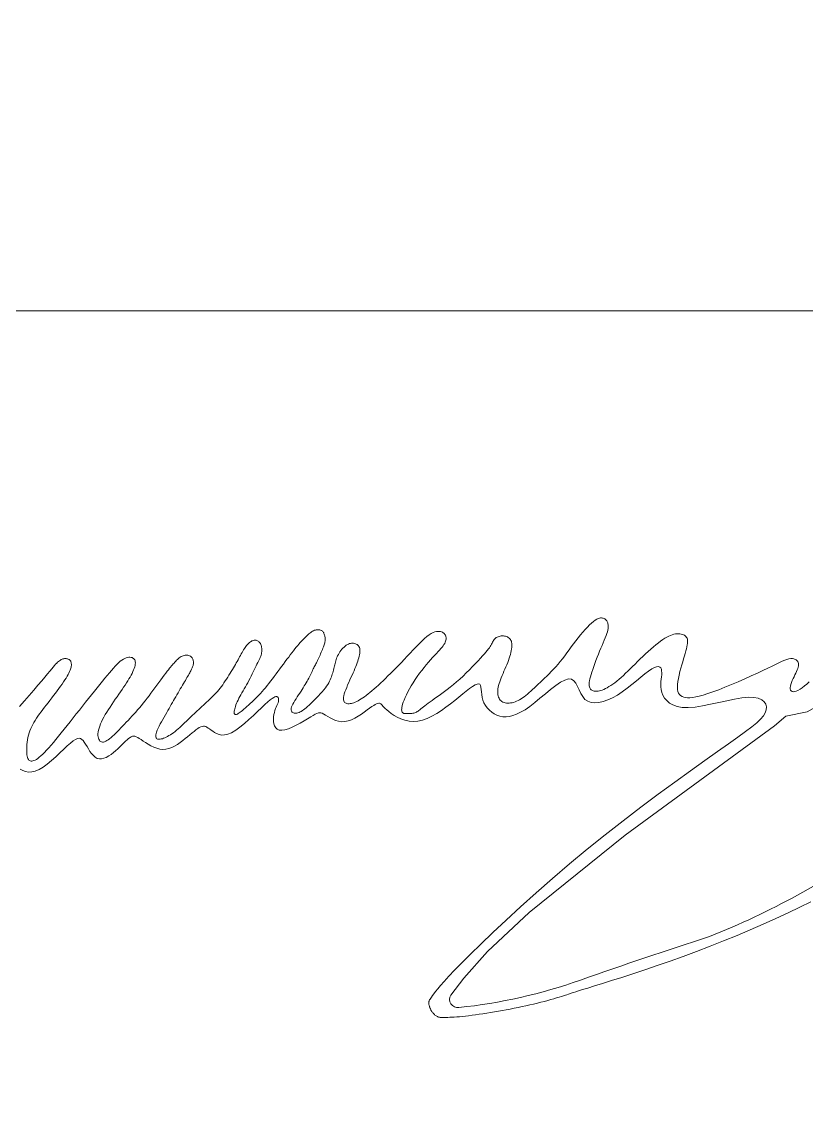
# Model space of a CAD drawing. Header units: metres. Extents: x 568006 to 1139366, y 2064802 to 4131555.
# Drawn here: x 569537.33 to 569543.64, y 2065043.06 to 2065051.9 of the extents above; entities that cross this region are included whole.
import ezdxf
from ezdxf.enums import TextEntityAlignment as Align
from ezdxf.xclip import XClip

# ---------------------------------------------------------------- set-up
doc = ezdxf.new("R2010")
doc.units = ezdxf.units.M
doc.header["$XCLIPFRAME"] = 0
doc.linetypes.add('ACAD_ISO10W100', pattern=[18.5, 12, -3, 0.5, -3])
doc.linetypes.add('CENTER', pattern=[2, 1.25, -0.25, 0.25, -0.25])
doc.layers.get('0').update_dxf_attribs({"linetype": 'CONTINUOUS'})
for name, color, linetype, lineweight in [('A-KY HIEU', 34, 'CONTINUOUS', 20), ('A-TEXT', 7, 'CONTINUOUS', 18), ('E- RANH GIOI', 1, 'CENTER', 13), ('hung-demlonha', 7, 'CONTINUOUS', 15)]:
    doc.layers.add(name, color=color, linetype=linetype, lineweight=lineweight)
for name, color, linetype in [('datOlienke', 42, 'CONTINUOUS'), ('ghi_chu', 7, 'CONTINUOUS'), ('LogDg', 7, 'CONTINUOUS'), ('TimDg', 222, 'CONTINUOUS'), ('ViaHeS', 32, 'CONTINUOUS')]:
    doc.layers.add(name, color=color, linetype=linetype)
doc.styles.add('QH1', font='arialbd.ttf', dxfattribs={"width": 0.8})

# ---------------------------------------------------------------- blocks, each defined once
blk = doc.blocks.new('dangquang')
for points in [[(-5.245, 0.647), (-5.201, 0.622), (-5.152, 0.605), (-5.097, 0.597), (-5.036, 0.599), (-4.971, 0.614), (-4.901, 0.642), (-4.826, 0.686), (-4.749, 0.742), (-4.671, 0.807), (-4.593, 0.876), (-4.518, 0.947), (-4.447, 1.015), (-4.381, 1.077), (-4.323, 1.13), (-4.273, 1.17), (-4.231, 1.198), (-4.195, 1.213), (-4.164, 1.218), (-4.138, 1.213), (-4.113, 1.198), (-4.091, 1.175), (-4.068, 1.144), (-4.044, 1.107), (-4.018, 1.065), (-3.992, 1.021), (-3.963, 0.976), (-3.933, 0.935), (-3.9, 0.898), (-3.866, 0.868), (-3.829, 0.847), (-3.79, 0.838), (-3.749, 0.839), (-3.706, 0.849), (-3.663, 0.867), (-3.619, 0.892), (-3.576, 0.921), (-3.533, 0.954), (-3.491, 0.989), (-3.451, 1.025), (-3.413, 1.061), (-3.377, 1.097), (-3.343, 1.131), (-3.31, 1.162), (-3.28, 1.19), (-3.252, 1.214), (-3.226, 1.233), (-3.203, 1.247), (-3.18, 1.254), (-3.158, 1.257), (-3.136, 1.254), (-3.112, 1.246), (-3.085, 1.233), (-3.056, 1.216), (-3.021, 1.193), (-2.982, 1.167), (-2.939, 1.138), (-2.891, 1.108), (-2.841, 1.079), (-2.788, 1.054), (-2.733, 1.033), (-2.677, 1.018), (-2.622, 1.012), (-2.567, 1.015), (-2.512, 1.028), (-2.458, 1.047), (-2.406, 1.073), (-2.355, 1.104), (-2.305, 1.138), (-2.257, 1.174), (-2.211, 1.211), (-2.167, 1.247), (-2.126, 1.282), (-2.086, 1.315), (-2.049, 1.345), (-2.014, 1.372), (-1.982, 1.396), (-1.952, 1.415), (-1.924, 1.428), (-1.899, 1.437), (-1.876, 1.44), (-1.855, 1.438), (-1.833, 1.432), (-1.811, 1.421), (-1.788, 1.407), (-1.764, 1.39), (-1.736, 1.369), (-1.706, 1.346), (-1.671, 1.323), (-1.633, 1.303), (-1.589, 1.287), (-1.54, 1.278), (-1.486, 1.279), (-1.425, 1.293), (-1.357, 1.321), (-1.283, 1.365), (-1.204, 1.422), (-1.122, 1.489), (-1.039, 1.562), (-0.958, 1.637), (-0.88, 1.711), (-0.809, 1.779), (-0.745, 1.839), (-0.692, 1.887), (-0.648, 1.924), (-0.612, 1.951), (-0.583, 1.969), (-0.56, 1.98), (-0.542, 1.985), (-0.528, 1.985), (-0.517, 1.981), (-0.508, 1.975), (-0.501, 1.967), (-0.496, 1.956), (-0.493, 1.943), (-0.492, 1.928), (-0.493, 1.911), (-0.497, 1.892), (-0.504, 1.871), (-0.513, 1.847), (-0.524, 1.821), (-0.536, 1.793), (-0.548, 1.763), (-0.56, 1.73), (-0.571, 1.694), (-0.579, 1.656), (-0.585, 1.615), (-0.588, 1.572), (-0.586, 1.528), (-0.579, 1.485), (-0.566, 1.446), (-0.546, 1.412), (-0.518, 1.386), (-0.481, 1.37), (-0.434, 1.365), (-0.377, 1.374), (-0.311, 1.394), (-0.241, 1.423), (-0.168, 1.458), (-0.095, 1.497), (-0.024, 1.537), (0.041, 1.576), (0.097, 1.61), (0.144, 1.639), (0.182, 1.661), (0.213, 1.676), (0.239, 1.686), (0.263, 1.689), (0.286, 1.686), (0.31, 1.677), (0.339, 1.662), (0.372, 1.642), (0.411, 1.618), (0.454, 1.593), (0.502, 1.569), (0.553, 1.547), (0.608, 1.532), (0.665, 1.523), (0.725, 1.524), (0.786, 1.537), (0.848, 1.559), (0.91, 1.589), (0.971, 1.624), (1.029, 1.662), (1.084, 1.701), (1.136, 1.739), (1.182, 1.772), (1.222, 1.801), (1.256, 1.823), (1.285, 1.84), (1.31, 1.853), (1.331, 1.86), (1.349, 1.864), (1.364, 1.863), (1.377, 1.859), (1.388, 1.852), (1.399, 1.842), (1.411, 1.828), (1.426, 1.811), (1.444, 1.791), (1.467, 1.767), (1.496, 1.74), (1.532, 1.709), (1.577, 1.675), (1.63, 1.64), (1.691, 1.606), (1.757, 1.575), (1.829, 1.55), (1.906, 1.533), (1.986, 1.525), (2.069, 1.53), (2.154, 1.549), (2.241, 1.581), (2.328, 1.623), (2.415, 1.673), (2.502, 1.73), (2.586, 1.79), (2.669, 1.853), (2.748, 1.916), (2.824, 1.977), (2.895, 2.035), (2.96, 2.087), (3.02, 2.133), (3.074, 2.171), (3.12, 2.199), (3.158, 2.216), (3.187, 2.22), (3.208, 2.211), (3.221, 2.19), (3.229, 2.158), (3.234, 2.118), (3.238, 2.073), (3.243, 2.023), (3.251, 1.971), (3.265, 1.919), (3.285, 1.868), (3.312, 1.82), (3.345, 1.776), (3.384, 1.735), (3.427, 1.699), (3.474, 1.668), (3.524, 1.643), (3.578, 1.625), (3.633, 1.615), (3.691, 1.612), (3.752, 1.618), (3.817, 1.634), (3.886, 1.659), (3.96, 1.696), (4.04, 1.743), (4.126, 1.803), (4.219, 1.875), (4.315, 1.954), (4.414, 2.036), (4.511, 2.116), (4.605, 2.188), (4.693, 2.248), (4.772, 2.29), (4.84, 2.309), (4.895, 2.303), (4.939, 2.274), (4.975, 2.229), (5.006, 2.171), (5.036, 2.108), (5.066, 2.044), (5.101, 1.984), (5.143, 1.934), (5.194, 1.899), (5.255, 1.878), (5.323, 1.871), (5.398, 1.876), (5.478, 1.894), (5.562, 1.924), (5.65, 1.964), (5.739, 2.014), (5.829, 2.073), (5.919, 2.138), (6.006, 2.206), (6.091, 2.275), (6.171, 2.341), (6.245, 2.402), (6.312, 2.454), (6.371, 2.494), (6.42, 2.521), (6.461, 2.535), (6.493, 2.537), (6.518, 2.529), (6.536, 2.513), (6.548, 2.489), (6.554, 2.459), (6.556, 2.425), (6.555, 2.388), (6.551, 2.348), (6.546, 2.305), (6.541, 2.261), (6.539, 2.214), (6.54, 2.165), (6.546, 2.115), (6.558, 2.063), (6.578, 2.011), (6.608, 1.959), (6.647, 1.911), (6.699, 1.867), (6.762, 1.831), (6.84, 1.803), (6.933, 1.786), (7.042, 1.782), (7.168, 1.793), (7.306, 1.814), (7.453, 1.843), (7.603, 1.876), (7.753, 1.909), (7.896, 1.939), (8.03, 1.961), (8.149, 1.972), (8.249, 1.969), (8.331, 1.954), (8.394, 1.927), (8.44, 1.891), (8.468, 1.847), (8.481, 1.798), (8.477, 1.744), (8.459, 1.689), (8.425, 1.632), (8.375, 1.572), (8.305, 1.505), (8.214, 1.429), (8.098, 1.341), (7.956, 1.237), (7.785, 1.116), (7.583, 0.972), (7.348, 0.806), (7.084, 0.618), (6.797, 0.411), (6.492, 0.187), (6.172, -0.051), (5.844, -0.3), (5.513, -0.559), (5.183, -0.824), (4.859, -1.093), (4.544, -1.361), (4.243, -1.626), (3.957, -1.883), (3.691, -2.128), (3.446, -2.358), (3.227, -2.568), (3.036, -2.754), (2.876, -2.914), (2.744, -3.049), (2.637, -3.162), (2.551, -3.256), (2.485, -3.332), (2.434, -3.393), (2.394, -3.443), (2.364, -3.483), (2.339, -3.517), (2.32, -3.544), (2.305, -3.566), (2.293, -3.583), (2.285, -3.598), (2.279, -3.609), (2.275, -3.619), (2.272, -3.627), (2.27, -3.635), (2.269, -3.643), (2.269, -3.651), (2.269, -3.659), (2.27, -3.667), (2.271, -3.675), (2.272, -3.684), (2.274, -3.692), (2.277, -3.702), (2.28, -3.711), (2.283, -3.721), (2.287, -3.732), (2.291, -3.742), (2.295, -3.752), (2.3, -3.763), (2.305, -3.773), (2.31, -3.783), (2.316, -3.793), (2.322, -3.803), (2.328, -3.812), (2.335, -3.822), (2.342, -3.831), (2.35, -3.84), (2.358, -3.849), (2.366, -3.858), (2.375, -3.867), (2.384, -3.876), (2.394, -3.884), (2.404, -3.891), (2.415, -3.898), (2.427, -3.904), (2.439, -3.909), (2.451, -3.913), (2.465, -3.916), (2.48, -3.918), (2.496, -3.919), (2.515, -3.92), (2.537, -3.92), (2.561, -3.92), (2.589, -3.919), (2.621, -3.918), (2.656, -3.917), (2.696, -3.915), (2.738, -3.912), (2.785, -3.909), (2.834, -3.905), (2.887, -3.9), (2.944, -3.894), (3.003, -3.888), (3.065, -3.88), (3.13, -3.871), (3.197, -3.861), (3.265, -3.851), (3.335, -3.84), (3.406, -3.828), (3.478, -3.816), (3.551, -3.804), (3.623, -3.791), (3.696, -3.778), (3.769, -3.764), (3.842, -3.75), (3.914, -3.736), (3.987, -3.72), (4.058, -3.705), (4.129, -3.689), (4.199, -3.672), (4.267, -3.656), (4.334, -3.639), (4.398, -3.623), (4.459, -3.606), (4.517, -3.59), (4.572, -3.575), (4.622, -3.56), (4.669, -3.547), (4.711, -3.534), (4.749, -3.522), (4.783, -3.511), (4.812, -3.501), (4.837, -3.493), (4.857, -3.486), (4.874, -3.48), (4.89, -3.475), (4.909, -3.468), (4.935, -3.459), (4.973, -3.447), (5.026, -3.43), (5.099, -3.408), (5.195, -3.378), (5.317, -3.34), (5.464, -3.295), (5.632, -3.242), (5.82, -3.182), (6.024, -3.116), (6.242, -3.043), (6.471, -2.965), (6.708, -2.882), (6.95, -2.795), (7.197, -2.703), (7.445, -2.608), (7.694, -2.51), (7.941, -2.409), (8.185, -2.307), (8.424, -2.204), (8.655, -2.1), (8.879, -1.997), (9.093, -1.893), (9.3, -1.79)], [(9.267, 2.255), (9.226, 2.216), (9.183, 2.18), (9.141, 2.148), (9.1, 2.12), (9.062, 2.099), (9.028, 2.084), (8.999, 2.077), (8.974, 2.075), (8.953, 2.08), (8.937, 2.091), (8.926, 2.106), (8.919, 2.126), (8.918, 2.151), (8.922, 2.179), (8.93, 2.21), (8.942, 2.244), (8.956, 2.279), (8.972, 2.315), (8.989, 2.35), (9.006, 2.385), (9.022, 2.418), (9.036, 2.449), (9.049, 2.478), (9.059, 2.504), (9.067, 2.529), (9.072, 2.552), (9.073, 2.573), (9.072, 2.593), (9.067, 2.612), (9.058, 2.629), (9.045, 2.645), (9.029, 2.659), (9.009, 2.67), (8.986, 2.678), (8.959, 2.683), (8.929, 2.683), (8.896, 2.678), (8.859, 2.669), (8.818, 2.654), (8.772, 2.634), (8.719, 2.61), (8.658, 2.58), (8.588, 2.546), (8.508, 2.507), (8.417, 2.463), (8.314, 2.415), (8.201, 2.364), (8.082, 2.311), (7.96, 2.258), (7.837, 2.206), (7.717, 2.157), (7.603, 2.112), (7.498, 2.073), (7.403, 2.04), (7.32, 2.014), (7.246, 1.994), (7.181, 1.979), (7.125, 1.97), (7.075, 1.965), (7.031, 1.965), (6.993, 1.969), (6.959, 1.976), (6.929, 1.987), (6.903, 2.003), (6.882, 2.023), (6.866, 2.048), (6.854, 2.079), (6.847, 2.116), (6.844, 2.158), (6.846, 2.207), (6.853, 2.262), (6.863, 2.32), (6.876, 2.381), (6.891, 2.444), (6.907, 2.506), (6.924, 2.567), (6.941, 2.626), (6.957, 2.681), (6.972, 2.732), (6.987, 2.78), (6.999, 2.824), (7.01, 2.864), (7.019, 2.901), (7.026, 2.935), (7.03, 2.965), (7.032, 2.992), (7.031, 3.017), (7.027, 3.039), (7.021, 3.058), (7.013, 3.074), (7.001, 3.089), (6.988, 3.102), (6.972, 3.113), (6.954, 3.122), (6.934, 3.13), (6.912, 3.136), (6.888, 3.139), (6.863, 3.141), (6.836, 3.14), (6.808, 3.137), (6.778, 3.131), (6.748, 3.123), (6.716, 3.111), (6.684, 3.097), (6.649, 3.079), (6.613, 3.058), (6.575, 3.033), (6.535, 3.005), (6.493, 2.974), (6.448, 2.938), (6.402, 2.899), (6.354, 2.858), (6.305, 2.814), (6.256, 2.769), (6.207, 2.723), (6.158, 2.677), (6.11, 2.63), (6.064, 2.584), (6.018, 2.54), (5.975, 2.496), (5.932, 2.453), (5.89, 2.413), (5.849, 2.374), (5.809, 2.337), (5.77, 2.303), (5.731, 2.271), (5.693, 2.241), (5.656, 2.214), (5.62, 2.19), (5.585, 2.168), (5.552, 2.149), (5.52, 2.132), (5.49, 2.118), (5.462, 2.106), (5.435, 2.097), (5.41, 2.09), (5.387, 2.085), (5.366, 2.082), (5.346, 2.082), (5.327, 2.082), (5.31, 2.085), (5.295, 2.089), (5.28, 2.095), (5.268, 2.102), (5.256, 2.111), (5.246, 2.122), (5.238, 2.134), (5.231, 2.148), (5.226, 2.164), (5.223, 2.182), (5.221, 2.202), (5.221, 2.224), (5.223, 2.25), (5.227, 2.278), (5.234, 2.311), (5.243, 2.348), (5.254, 2.389), (5.269, 2.435), (5.285, 2.486), (5.304, 2.539), (5.324, 2.595), (5.345, 2.652), (5.368, 2.709), (5.39, 2.766), (5.413, 2.822), (5.436, 2.876), (5.457, 2.928), (5.478, 2.977), (5.498, 3.023), (5.516, 3.067), (5.531, 3.107), (5.545, 3.145), (5.555, 3.179), (5.563, 3.21), (5.568, 3.238), (5.57, 3.263), (5.571, 3.285), (5.569, 3.305), (5.566, 3.323), (5.561, 3.34), (5.556, 3.354), (5.55, 3.368), (5.543, 3.38), (5.535, 3.39), (5.527, 3.4), (5.517, 3.408), (5.506, 3.415), (5.494, 3.421), (5.48, 3.426), (5.465, 3.43), (5.448, 3.432), (5.429, 3.432), (5.408, 3.428), (5.385, 3.42), (5.359, 3.409), (5.331, 3.391), (5.299, 3.369), (5.264, 3.339), (5.227, 3.304), (5.187, 3.264), (5.146, 3.22), (5.103, 3.172), (5.06, 3.121), (5.017, 3.067), (4.974, 3.012), (4.932, 2.957), (4.891, 2.901), (4.85, 2.845), (4.81, 2.789), (4.77, 2.734), (4.73, 2.681), (4.689, 2.629), (4.649, 2.579), (4.607, 2.532), (4.566, 2.487), (4.524, 2.444), (4.483, 2.403), (4.441, 2.363), (4.401, 2.325), (4.361, 2.288), (4.322, 2.252), (4.285, 2.216), (4.249, 2.182), (4.214, 2.149), (4.18, 2.117), (4.147, 2.087), (4.115, 2.058), (4.084, 2.031), (4.054, 2.005), (4.025, 1.982), (3.996, 1.962), (3.967, 1.943), (3.939, 1.926), (3.912, 1.911), (3.884, 1.899), (3.857, 1.888), (3.83, 1.879), (3.803, 1.872), (3.776, 1.868), (3.75, 1.865), (3.725, 1.864), (3.7, 1.865), (3.677, 1.869), (3.655, 1.875), (3.634, 1.883), (3.616, 1.893), (3.6, 1.906), (3.585, 1.92), (3.573, 1.937), (3.562, 1.955), (3.553, 1.975), (3.547, 1.997), (3.542, 2.02), (3.539, 2.045), (3.538, 2.071), (3.539, 2.099), (3.543, 2.128), (3.548, 2.159), (3.555, 2.191), (3.564, 2.224), (3.575, 2.259), (3.588, 2.295), (3.603, 2.333), (3.619, 2.372), (3.636, 2.411), (3.653, 2.451), (3.671, 2.491), (3.688, 2.531), (3.705, 2.571), (3.721, 2.611), (3.735, 2.65), (3.749, 2.689), (3.761, 2.726), (3.772, 2.762), (3.781, 2.797), (3.788, 2.83), (3.794, 2.861), (3.798, 2.889), (3.8, 2.916), (3.8, 2.941), (3.798, 2.963), (3.794, 2.984), (3.789, 3.003), (3.781, 3.02), (3.771, 3.036), (3.76, 3.05), (3.747, 3.062), (3.732, 3.073), (3.716, 3.082), (3.698, 3.089), (3.68, 3.095), (3.661, 3.099), (3.642, 3.101), (3.622, 3.102), (3.602, 3.1), (3.582, 3.098), (3.563, 3.093), (3.545, 3.087), (3.527, 3.079), (3.511, 3.07), (3.497, 3.059), (3.484, 3.047), (3.473, 3.033), (3.463, 3.018), (3.453, 3.002), (3.444, 2.985), (3.434, 2.967), (3.424, 2.947), (3.412, 2.927), (3.399, 2.907), (3.384, 2.885), (3.367, 2.861), (3.346, 2.834), (3.321, 2.805), (3.293, 2.771), (3.259, 2.734), (3.221, 2.691), (3.177, 2.643), (3.128, 2.591), (3.075, 2.536), (3.019, 2.479), (2.96, 2.421), (2.901, 2.363), (2.84, 2.308), (2.781, 2.254), (2.722, 2.205), (2.666, 2.159), (2.61, 2.117), (2.557, 2.077), (2.507, 2.041), (2.458, 2.006), (2.412, 1.974), (2.369, 1.944), (2.33, 1.915), (2.293, 1.888), (2.259, 1.862), (2.227, 1.837), (2.198, 1.815), (2.172, 1.794), (2.148, 1.776), (2.126, 1.759), (2.107, 1.744), (2.089, 1.731), (2.072, 1.719), (2.056, 1.709), (2.041, 1.701), (2.025, 1.694), (2.01, 1.688), (1.994, 1.683), (1.976, 1.679), (1.958, 1.676), (1.94, 1.674), (1.921, 1.672), (1.903, 1.671), (1.885, 1.671), (1.868, 1.671), (1.852, 1.671), (1.837, 1.672), (1.824, 1.673), (1.812, 1.676), (1.802, 1.679), (1.793, 1.684), (1.786, 1.691), (1.78, 1.7), (1.775, 1.711), (1.772, 1.725), (1.77, 1.742), (1.771, 1.762), (1.774, 1.786), (1.779, 1.813), (1.788, 1.845), (1.8, 1.881), (1.816, 1.922), (1.835, 1.967), (1.859, 2.017), (1.886, 2.07), (1.915, 2.126), (1.948, 2.183), (1.983, 2.241), (2.02, 2.299), (2.059, 2.357), (2.099, 2.413), (2.14, 2.467), (2.182, 2.519), (2.223, 2.569), (2.264, 2.616), (2.304, 2.661), (2.341, 2.703), (2.377, 2.742), (2.41, 2.778), (2.44, 2.812), (2.467, 2.842), (2.492, 2.87), (2.513, 2.896), (2.532, 2.921), (2.548, 2.943), (2.562, 2.965), (2.572, 2.985), (2.58, 3.004), (2.586, 3.022), (2.589, 3.039), (2.59, 3.056), (2.589, 3.071), (2.586, 3.086), (2.581, 3.1), (2.575, 3.114), (2.567, 3.127), (2.558, 3.139), (2.547, 3.15), (2.534, 3.159), (2.519, 3.168), (2.502, 3.175), (2.483, 3.18), (2.461, 3.183), (2.438, 3.183), (2.412, 3.18), (2.383, 3.174), (2.351, 3.162), (2.316, 3.144), (2.278, 3.121), (2.236, 3.09), (2.19, 3.052), (2.141, 3.007), (2.09, 2.956), (2.037, 2.902), (1.983, 2.845), (1.928, 2.786), (1.873, 2.727), (1.818, 2.669), (1.765, 2.613), (1.714, 2.559), (1.663, 2.507), (1.614, 2.458), (1.566, 2.41), (1.519, 2.364), (1.473, 2.32), (1.428, 2.278), (1.385, 2.237), (1.343, 2.198), (1.302, 2.161), (1.262, 2.126), (1.224, 2.093), (1.187, 2.062), (1.152, 2.034), (1.118, 2.007), (1.086, 1.983), (1.055, 1.961), (1.025, 1.941), (0.997, 1.923), (0.97, 1.907), (0.944, 1.894), (0.918, 1.882), (0.893, 1.872), (0.869, 1.864), (0.846, 1.859), (0.823, 1.855), (0.802, 1.853), (0.782, 1.853), (0.764, 1.856), (0.748, 1.861), (0.733, 1.868), (0.722, 1.878), (0.712, 1.891), (0.705, 1.906), (0.701, 1.925), (0.7, 1.946), (0.701, 1.972), (0.707, 2.001), (0.715, 2.034), (0.727, 2.071), (0.741, 2.111), (0.759, 2.154), (0.777, 2.199), (0.797, 2.245), (0.818, 2.291), (0.838, 2.336), (0.858, 2.38), (0.877, 2.422), (0.894, 2.462), (0.911, 2.501), (0.926, 2.537), (0.939, 2.572), (0.952, 2.606), (0.963, 2.638), (0.973, 2.669), (0.982, 2.699), (0.99, 2.728), (0.996, 2.755), (1, 2.781), (1.003, 2.806), (1.004, 2.829), (1.003, 2.851), (0.999, 2.871), (0.993, 2.889), (0.985, 2.905), (0.975, 2.919), (0.963, 2.932), (0.95, 2.942), (0.935, 2.951), (0.919, 2.958), (0.903, 2.963), (0.886, 2.966), (0.868, 2.968), (0.849, 2.967), (0.831, 2.964), (0.811, 2.959), (0.792, 2.951), (0.772, 2.941), (0.752, 2.929), (0.731, 2.913), (0.711, 2.896), (0.691, 2.876), (0.672, 2.855), (0.653, 2.833), (0.636, 2.81), (0.62, 2.786), (0.606, 2.762), (0.593, 2.738), (0.582, 2.714), (0.573, 2.691), (0.565, 2.667), (0.558, 2.644), (0.552, 2.62), (0.546, 2.596), (0.54, 2.572), (0.534, 2.548), (0.528, 2.524), (0.522, 2.499), (0.516, 2.474), (0.509, 2.449), (0.502, 2.424), (0.495, 2.399), (0.487, 2.373), (0.478, 2.348), (0.469, 2.322), (0.458, 2.295), (0.445, 2.268), (0.43, 2.239), (0.412, 2.21), (0.391, 2.178), (0.367, 2.145), (0.338, 2.11), (0.307, 2.073), (0.273, 2.036), (0.238, 1.998), (0.201, 1.961), (0.166, 1.925), (0.131, 1.891), (0.098, 1.859), (0.067, 1.83), (0.039, 1.804), (0.013, 1.781), (-0.012, 1.76), (-0.034, 1.742), (-0.056, 1.727), (-0.077, 1.713), (-0.097, 1.702), (-0.117, 1.693), (-0.137, 1.687), (-0.155, 1.682), (-0.173, 1.679), (-0.19, 1.679), (-0.206, 1.68), (-0.22, 1.684), (-0.233, 1.69), (-0.243, 1.697), (-0.252, 1.707), (-0.258, 1.72), (-0.261, 1.735), (-0.261, 1.752), (-0.259, 1.772), (-0.253, 1.794), (-0.243, 1.82), (-0.23, 1.848), (-0.213, 1.879), (-0.194, 1.911), (-0.173, 1.945), (-0.15, 1.98), (-0.127, 2.015), (-0.104, 2.05), (-0.081, 2.084), (-0.06, 2.117), (-0.04, 2.149), (-0.02, 2.18), (-0.002, 2.21), (0.015, 2.239), (0.031, 2.267), (0.046, 2.295), (0.06, 2.322), (0.074, 2.348), (0.087, 2.375), (0.099, 2.4), (0.111, 2.425), (0.122, 2.449), (0.133, 2.472), (0.143, 2.494), (0.153, 2.514), (0.163, 2.534), (0.173, 2.553), (0.183, 2.572), (0.193, 2.59), (0.204, 2.609), (0.214, 2.629), (0.224, 2.649), (0.235, 2.672), (0.246, 2.696), (0.257, 2.721), (0.269, 2.747), (0.28, 2.774), (0.291, 2.801), (0.302, 2.827), (0.312, 2.853), (0.322, 2.876), (0.33, 2.899), (0.338, 2.919), (0.345, 2.938), (0.351, 2.957), (0.356, 2.974), (0.36, 2.99), (0.363, 3.007), (0.365, 3.023), (0.365, 3.039), (0.364, 3.056), (0.362, 3.072), (0.36, 3.088), (0.356, 3.103), (0.352, 3.118), (0.347, 3.132), (0.342, 3.145), (0.337, 3.157), (0.331, 3.167), (0.324, 3.177), (0.317, 3.185), (0.308, 3.193), (0.299, 3.199), (0.288, 3.204), (0.276, 3.208), (0.263, 3.212), (0.249, 3.214), (0.233, 3.215), (0.217, 3.215), (0.2, 3.213), (0.183, 3.21), (0.165, 3.205), (0.148, 3.198), (0.131, 3.19), (0.114, 3.179), (0.097, 3.167), (0.08, 3.154), (0.062, 3.139), (0.045, 3.123), (0.027, 3.106), (0.008, 3.087), (-0.011, 3.068), (-0.031, 3.048), (-0.051, 3.026), (-0.073, 3.003), (-0.095, 2.978), (-0.118, 2.952), (-0.142, 2.924), (-0.167, 2.894), (-0.193, 2.861), (-0.22, 2.827), (-0.249, 2.79), (-0.278, 2.752), (-0.308, 2.712), (-0.339, 2.671), (-0.371, 2.628), (-0.403, 2.584), (-0.437, 2.539), (-0.471, 2.494), (-0.505, 2.448), (-0.54, 2.402), (-0.574, 2.356), (-0.608, 2.312), (-0.642, 2.269), (-0.675, 2.227), (-0.706, 2.187), (-0.737, 2.149), (-0.767, 2.113), (-0.797, 2.078), (-0.827, 2.044), (-0.857, 2.012), (-0.887, 1.98), (-0.918, 1.948), (-0.949, 1.917), (-0.981, 1.887), (-1.014, 1.857), (-1.045, 1.829), (-1.076, 1.802), (-1.105, 1.776), (-1.133, 1.753), (-1.159, 1.732), (-1.182, 1.713), (-1.203, 1.697), (-1.221, 1.684), (-1.238, 1.672), (-1.252, 1.664), (-1.265, 1.658), (-1.276, 1.654), (-1.285, 1.654), (-1.293, 1.655), (-1.299, 1.659), (-1.304, 1.666), (-1.308, 1.675), (-1.309, 1.687), (-1.31, 1.701), (-1.308, 1.718), (-1.305, 1.736), (-1.301, 1.757), (-1.294, 1.78), (-1.287, 1.805), (-1.277, 1.832), (-1.266, 1.861), (-1.253, 1.89), (-1.239, 1.921), (-1.223, 1.953), (-1.206, 1.986), (-1.187, 2.019), (-1.167, 2.053), (-1.146, 2.089), (-1.125, 2.125), (-1.103, 2.162), (-1.081, 2.2), (-1.06, 2.24), (-1.038, 2.28), (-1.017, 2.321), (-0.997, 2.362), (-0.978, 2.402), (-0.959, 2.442), (-0.94, 2.48), (-0.923, 2.517), (-0.907, 2.551), (-0.891, 2.582), (-0.877, 2.611), (-0.864, 2.637), (-0.851, 2.662), (-0.841, 2.685), (-0.831, 2.707), (-0.822, 2.729), (-0.815, 2.75), (-0.81, 2.771), (-0.805, 2.792), (-0.803, 2.813), (-0.801, 2.833), (-0.801, 2.854), (-0.802, 2.873), (-0.805, 2.892), (-0.809, 2.91), (-0.814, 2.928), (-0.821, 2.944), (-0.829, 2.96), (-0.838, 2.974), (-0.848, 2.987), (-0.858, 2.998), (-0.869, 3.007), (-0.881, 3.014), (-0.893, 3.02), (-0.906, 3.023), (-0.919, 3.025), (-0.932, 3.024), (-0.945, 3.023), (-0.958, 3.019), (-0.972, 3.014), (-0.985, 3.008), (-0.999, 3.001), (-1.012, 2.992), (-1.026, 2.982), (-1.04, 2.971), (-1.053, 2.958), (-1.067, 2.943), (-1.081, 2.927), (-1.095, 2.909), (-1.109, 2.889), (-1.123, 2.868), (-1.137, 2.845), (-1.151, 2.821), (-1.166, 2.796), (-1.18, 2.77), (-1.195, 2.743), (-1.21, 2.716), (-1.225, 2.689), (-1.24, 2.661), (-1.256, 2.633), (-1.272, 2.605), (-1.289, 2.575), (-1.306, 2.545), (-1.324, 2.514), (-1.344, 2.482), (-1.364, 2.448), (-1.385, 2.413), (-1.407, 2.378), (-1.429, 2.343), (-1.452, 2.307), (-1.475, 2.272), (-1.499, 2.238), (-1.522, 2.204), (-1.546, 2.172), (-1.57, 2.141), (-1.594, 2.111), (-1.62, 2.08), (-1.648, 2.049), (-1.677, 2.018), (-1.709, 1.985), (-1.744, 1.95), (-1.783, 1.914), (-1.823, 1.875), (-1.866, 1.836), (-1.91, 1.796), (-1.954, 1.755), (-1.998, 1.715), (-2.041, 1.676), (-2.081, 1.638), (-2.12, 1.601), (-2.156, 1.566), (-2.19, 1.533), (-2.222, 1.501), (-2.253, 1.471), (-2.283, 1.442), (-2.313, 1.415), (-2.341, 1.389), (-2.37, 1.365), (-2.399, 1.342), (-2.427, 1.32), (-2.455, 1.301), (-2.483, 1.282), (-2.51, 1.266), (-2.536, 1.251), (-2.561, 1.238), (-2.586, 1.227), (-2.609, 1.217), (-2.631, 1.21), (-2.652, 1.205), (-2.671, 1.201), (-2.689, 1.2), (-2.705, 1.201), (-2.719, 1.204), (-2.731, 1.21), (-2.741, 1.218), (-2.748, 1.229), (-2.753, 1.243), (-2.754, 1.26), (-2.753, 1.281), (-2.747, 1.305), (-2.739, 1.333), (-2.726, 1.366), (-2.709, 1.402), (-2.69, 1.441), (-2.669, 1.481), (-2.646, 1.523), (-2.623, 1.566), (-2.599, 1.608), (-2.575, 1.65), (-2.552, 1.69), (-2.53, 1.728), (-2.509, 1.766), (-2.488, 1.803), (-2.467, 1.839), (-2.447, 1.874), (-2.426, 1.91), (-2.406, 1.946), (-2.385, 1.982), (-2.364, 2.019), (-2.343, 2.055), (-2.322, 2.091), (-2.302, 2.126), (-2.282, 2.16), (-2.262, 2.194), (-2.244, 2.225), (-2.226, 2.255), (-2.209, 2.283), (-2.194, 2.31), (-2.179, 2.335), (-2.165, 2.359), (-2.152, 2.381), (-2.14, 2.402), (-2.129, 2.421), (-2.119, 2.439), (-2.11, 2.456), (-2.102, 2.472), (-2.094, 2.487), (-2.087, 2.502), (-2.081, 2.516), (-2.076, 2.53), (-2.071, 2.544), (-2.067, 2.558), (-2.064, 2.572), (-2.061, 2.586), (-2.06, 2.6), (-2.059, 2.615), (-2.06, 2.629), (-2.062, 2.643), (-2.065, 2.657), (-2.07, 2.671), (-2.077, 2.684), (-2.085, 2.697), (-2.094, 2.709), (-2.105, 2.72), (-2.117, 2.729), (-2.13, 2.737), (-2.144, 2.743), (-2.16, 2.747), (-2.177, 2.749), (-2.194, 2.749), (-2.212, 2.747), (-2.23, 2.743), (-2.249, 2.737), (-2.267, 2.729), (-2.285, 2.72), (-2.303, 2.709), (-2.32, 2.696), (-2.337, 2.683), (-2.353, 2.668), (-2.37, 2.653), (-2.386, 2.636), (-2.401, 2.62), (-2.417, 2.603), (-2.432, 2.586), (-2.447, 2.568), (-2.464, 2.549), (-2.481, 2.528), (-2.499, 2.505), (-2.52, 2.479), (-2.543, 2.45), (-2.568, 2.416), (-2.596, 2.378), (-2.627, 2.336), (-2.66, 2.292), (-2.695, 2.244), (-2.731, 2.195), (-2.768, 2.146), (-2.805, 2.096), (-2.841, 2.047), (-2.877, 1.999), (-2.913, 1.953), (-2.948, 1.908), (-2.983, 1.864), (-3.018, 1.821), (-3.052, 1.779), (-3.087, 1.739), (-3.121, 1.699), (-3.156, 1.66), (-3.191, 1.622), (-3.226, 1.585), (-3.26, 1.548), (-3.295, 1.512), (-3.329, 1.477), (-3.362, 1.443), (-3.395, 1.409), (-3.427, 1.375), (-3.459, 1.343), (-3.49, 1.312), (-3.519, 1.283), (-3.548, 1.255), (-3.576, 1.23), (-3.602, 1.208), (-3.628, 1.189), (-3.652, 1.174), (-3.674, 1.162), (-3.696, 1.153), (-3.715, 1.149), (-3.734, 1.148), (-3.75, 1.15), (-3.766, 1.157), (-3.779, 1.167), (-3.791, 1.182), (-3.8, 1.199), (-3.808, 1.221), (-3.813, 1.245), (-3.816, 1.272), (-3.816, 1.302), (-3.813, 1.334), (-3.807, 1.368), (-3.797, 1.405), (-3.785, 1.442), (-3.769, 1.482), (-3.751, 1.523), (-3.73, 1.565), (-3.707, 1.609), (-3.681, 1.653), (-3.654, 1.699), (-3.624, 1.746), (-3.594, 1.793), (-3.562, 1.84), (-3.529, 1.888), (-3.497, 1.935), (-3.464, 1.982), (-3.432, 2.027), (-3.402, 2.072), (-3.372, 2.115), (-3.344, 2.156), (-3.317, 2.197), (-3.292, 2.236), (-3.268, 2.273), (-3.246, 2.31), (-3.226, 2.345), (-3.207, 2.379), (-3.189, 2.412), (-3.174, 2.444), (-3.16, 2.475), (-3.149, 2.504), (-3.14, 2.532), (-3.133, 2.558), (-3.129, 2.582), (-3.128, 2.605), (-3.129, 2.625), (-3.133, 2.644), (-3.14, 2.66), (-3.149, 2.674), (-3.161, 2.686), (-3.175, 2.695), (-3.19, 2.703), (-3.208, 2.707), (-3.228, 2.709), (-3.249, 2.709), (-3.272, 2.705), (-3.296, 2.698), (-3.322, 2.688), (-3.349, 2.674), (-3.376, 2.657), (-3.405, 2.635), (-3.435, 2.61), (-3.466, 2.58), (-3.498, 2.547), (-3.532, 2.509), (-3.567, 2.468), (-3.605, 2.423), (-3.645, 2.374), (-3.687, 2.322), (-3.732, 2.267), (-3.78, 2.208), (-3.83, 2.147), (-3.881, 2.083), (-3.935, 2.018), (-3.989, 1.95), (-4.045, 1.88), (-4.102, 1.81), (-4.159, 1.738), (-4.216, 1.666), (-4.272, 1.594), (-4.329, 1.523), (-4.384, 1.453), (-4.438, 1.384), (-4.491, 1.319), (-4.541, 1.256), (-4.59, 1.197), (-4.636, 1.141), (-4.68, 1.089), (-4.721, 1.041), (-4.761, 0.998), (-4.798, 0.958), (-4.833, 0.924), (-4.865, 0.893), (-4.895, 0.868), (-4.923, 0.847), (-4.949, 0.83), (-4.972, 0.817), (-4.994, 0.808), (-5.013, 0.802), (-5.031, 0.799), (-5.048, 0.799), (-5.062, 0.802), (-5.075, 0.808), (-5.086, 0.816), (-5.096, 0.828), (-5.105, 0.843), (-5.112, 0.863), (-5.118, 0.886), (-5.122, 0.914), (-5.126, 0.946), (-5.128, 0.981), (-5.128, 1.02), (-5.128, 1.062), (-5.125, 1.104), (-5.121, 1.148), (-5.115, 1.192), (-5.106, 1.235), (-5.096, 1.276), (-5.084, 1.317), (-5.07, 1.356), (-5.054, 1.395), (-5.036, 1.434), (-5.016, 1.472), (-4.994, 1.51), (-4.971, 1.548), (-4.946, 1.587), (-4.92, 1.626), (-4.892, 1.665), (-4.863, 1.706), (-4.832, 1.746), (-4.801, 1.788), (-4.769, 1.83), (-4.735, 1.873), (-4.701, 1.916), (-4.667, 1.96), (-4.633, 2.004), (-4.599, 2.048), (-4.566, 2.092), (-4.534, 2.134), (-4.503, 2.176), (-4.475, 2.216), (-4.448, 2.255), (-4.424, 2.291), (-4.403, 2.326), (-4.383, 2.359), (-4.366, 2.39), (-4.351, 2.419), (-4.339, 2.445), (-4.328, 2.469), (-4.32, 2.49), (-4.314, 2.51), (-4.31, 2.527), (-4.307, 2.542), (-4.306, 2.557), (-4.306, 2.57), (-4.306, 2.582), (-4.308, 2.593), (-4.309, 2.604), (-4.311, 2.614), (-4.314, 2.624), (-4.317, 2.634), (-4.322, 2.643), (-4.327, 2.651), (-4.334, 2.658), (-4.342, 2.665), (-4.352, 2.67), (-4.362, 2.675), (-4.374, 2.679), (-4.387, 2.682), (-4.401, 2.683), (-4.415, 2.684), (-4.43, 2.683), (-4.445, 2.681), (-4.46, 2.677), (-4.476, 2.672), (-4.491, 2.665), (-4.507, 2.656), (-4.524, 2.645), (-4.54, 2.632), (-4.558, 2.617), (-4.576, 2.599), (-4.595, 2.579), (-4.615, 2.555), (-4.639, 2.527), (-4.668, 2.493), (-4.702, 2.451), (-4.743, 2.401), (-4.792, 2.342), (-4.851, 2.273), (-4.92, 2.193), (-4.997, 2.103), (-5.081, 2.007), (-5.168, 1.907), (-5.257, 1.805)]]:
    blk.add_lwpolyline(points)
blk.add_lwpolyline([(2.912, -3.194), (3.349, -2.707), (4.117, -1.989), (5.881, -0.568), (8.63, 1.444), (8.84, 1.623), (9.232, 1.706), (9.872, 2.065, 0.035434), (10.13, 2.011, -0.238945), (11.646, 1.075, -0.315725), (10.582, -0.731, -0.055454), (7.435, -2.432, 0.007544), (5.063, -3.231, -0.05888), (2.824, -3.737, -0.635797), (2.673, -3.507)], format="xyb", close=True)
blk = doc.blocks.new('A$C33BC4D2A')
at = {"layer": 'A-KY HIEU', "color": 0}
blk.add_line((353.662, -181.132), (414.985, -181.132), dxfattribs=at)
at = {"layer": 'A-TEXT', "xscale": 0.7716810816000003, "yscale": 0.7716810816000003, "zscale": 0.7716810816000003}
blk.add_blockref('dangquang', (400.264, -188.141), dxfattribs=at)
blk = doc.blocks.new('tmbc_khub')
at = {"layer": 'datOlienke'}
blk.add_lwpolyline([(-229.275, 245.3502), (-118.2969, 282.594), (-115.2573, 288.8867), (-125.4646, 317.1083), (-131.9054, 320.2194), (-240.2104, 283.8728), (-243.5852, 277.472), (-235.3806, 248.5694)], close=True, dxfattribs=at)
at = {"layer": 'LogDg'}
blk.add_lwpolyline([(-122.6826, 318.2368, 0.407417), (-132.7509, 323.1001), (-244.2307, 285.688, 0.400458), (-249.3814, 275.9191), (-241.1799, 247.0272, 0.428104), (-230.9387, 241.6275), (-117.454, 279.7124, 0.421043), (-112.4762, 290.0177), (-122.6826, 318.2368)], format="xyb", dxfattribs=at)
at = {"layer": 'TimDg', "linetype": 'ACAD_ISO10W100', "ltscale": 0.75}
for points in [[(107.5426, -124.1329), (15.3763, 133.5146), (-122.0399, 513.4483), (-178.3449, 685.8671)], [(-257.98, 284.2382), (-123.5168, 329.3635)]]:
    blk.add_lwpolyline(points, dxfattribs=at)
blk.add_lwpolyline([(-637.3581, 375.4325), (-526.554, 386.8514, 0.021218), (-484.5824, 392.9856), (-439.3641, 401.5672, 0.020567), (-399.317, 410.8883), (-113.5088, 489.9299, 0.005041), (-80.4702, 503.707, 0.001474), (-78.8462, 504.4092), (260.57, 652.3557), (289.0021, 667.3274)], format="xyb", dxfattribs=at)
at = {"layer": 'ViaHeS'}
blk.add_lwpolyline([(-229.275, 245.3502), (-118.2969, 282.594), (-115.2573, 288.8867), (-125.4646, 317.1083), (-131.9054, 320.2194), (-240.2104, 283.8728), (-243.5852, 277.472), (-235.3806, 248.5694)], close=True, dxfattribs=at)
at = {"layer": 'hung-demlonha', "color": 7, "ltscale": 5, "style": 'QH1', "width": 0.65}
for tag, p in [('BT04', (-109.5983, 191.6429)), ('BT06', (-305.7984, 171.1993)), ('BT05', (-282.572, 137.2443))]:
    blk.add_attdef(tag, text='', height=3.96, rotation=0, dxfattribs=at).set_placement(p, align=Align.CENTER)

msp = doc.modelspace()

# ---------------------------------------------------------------- block references
at = {"layer": 'E- RANH GIOI', "xscale": 0.5657142857142857, "yscale": 0.5657142857142857, "zscale": 0.5657142857142857}
msp.add_blockref('A$C33BC4D2A', (569313.173, 2065152.0504), dxfattribs=at)
at = {"layer": 'ghi_chu'}
ref = msp.add_blockref('tmbc_khub', (570146.3825, 2064664.3851), dxfattribs=at)
XClip(ref).set_block_clipping_path([(-286.8505220501, 326.7771365601), (-94.8938893643, 477.8301980081)])

# ---------------------------------------------------------------- next in the draw order: block references
ref = msp.add_blockref('tmbc_khub', (569566.5495, 2064812.0106), dxfattribs=at)
XClip(ref).set_block_clipping_path([(-245.2612135945, 174.796498704), (-53.3045809087, 337.2658173321)])

# ---------------------------------------------------------------- next in the draw order: block references
ref = msp.add_blockref('tmbc_khub', (569785.007, 2064761.8332), dxfattribs=at)
XClip(ref).set_block_clipping_path([(-196.9317021817, 224.973894045), (-4.975069496, 387.4432126731)])

doc.saveas('drawing.dxf')
